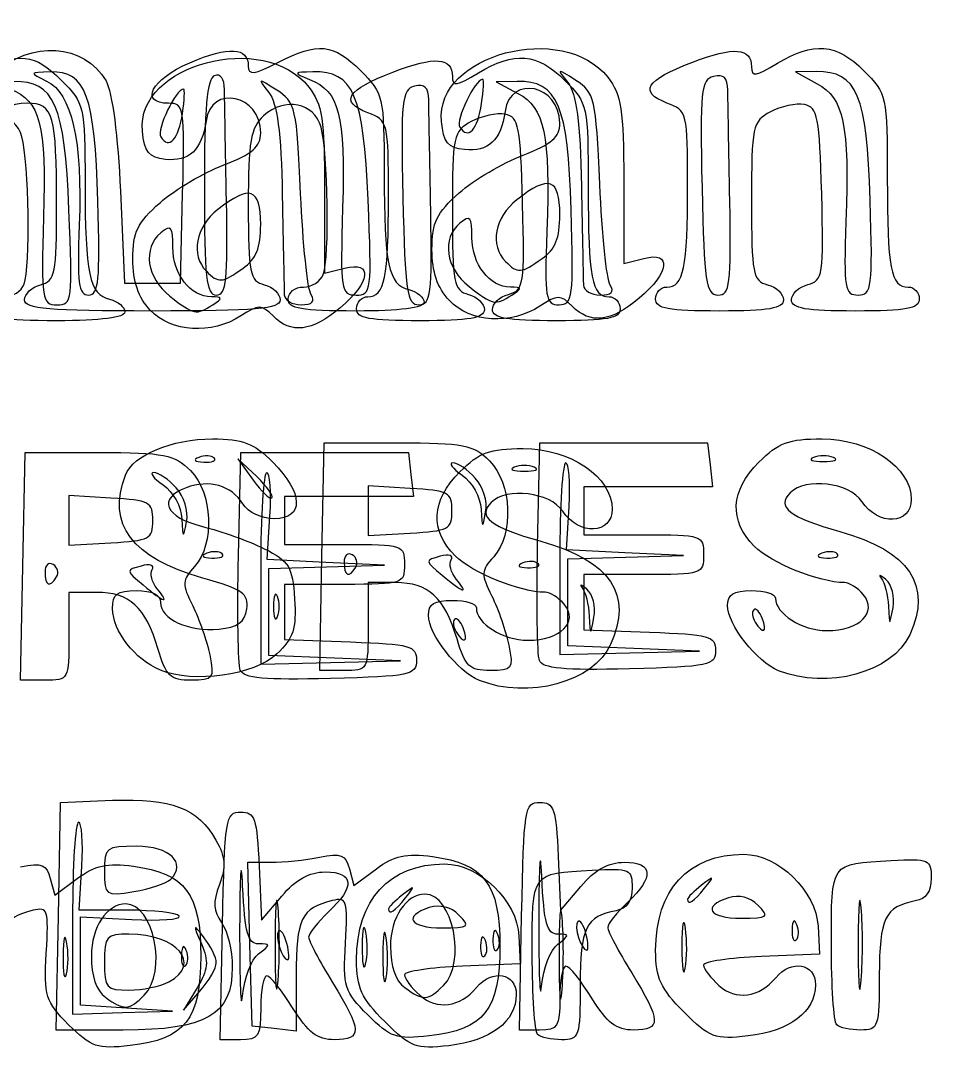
# Model space of a CAD drawing. Extents: x 2.03 to 5.39, y 7.1 to 8.91.
# Drawn here: x 4.424 to 4.8045, y 8.441 to 8.8703 of the extents above; entities that cross this region are included whole.
import ezdxf

# ---------------------------------------------------------------- set-up
doc = ezdxf.new("R2010")
doc.units = 0
doc.layers.add('Layer_1', color=7, linetype='CONTINUOUS')

msp = doc.modelspace()

# ---------------------------------------------------------------- linework, layer by layer
at = {"layer": 'Layer_1', "color": 7}
for p, q in [((4.755986, 8.848997), (4.747336, 8.848864)), ((4.747336, 8.848864), (4.756358, 8.843967)), ((4.631166, 8.844948), (4.622516, 8.844815)), ((4.622516, 8.844815), (4.631538, 8.839918)), ((4.616375, 8.835757), (4.616375, 8.835757)), ((4.491555, 8.831709), (4.491555, 8.831709)), ((4.67567, 8.803618), (4.67567, 8.769004)), ((4.46567, 8.799131), (4.467336, 8.760797)), ((4.49067, 8.760797), (4.491612, 8.798297)), ((4.55085, 8.79957), (4.55085, 8.764956)), ((4.456233, 8.794964), (4.456233, 8.794964)), ((4.509913, 8.794961), (4.509913, 8.794961)), ((4.569003, 8.795457), (4.569003, 8.795457)), ((4.719949, 8.794964), (4.719949, 8.794964)), ((4.778521, 8.795449), (4.778521, 8.795448)), ((4.444183, 8.791408), (4.444183, 8.791408)), ((4.595129, 8.790915), (4.595129, 8.790915)), ((4.653701, 8.7914), (4.653701, 8.791399)), ((4.641595, 8.770986), (4.641595, 8.770986)), ((4.67567, 8.769004), (4.684003, 8.771095)), ((4.516775, 8.766938), (4.516775, 8.766938)), ((4.55085, 8.764956), (4.559183, 8.767047)), ((4.467336, 8.760797), (4.479003, 8.760797)), ((4.479003, 8.760797), (4.49067, 8.760797)), ((4.670033, 8.759964), (4.670033, 8.759964)), ((4.545213, 8.755915), (4.545213, 8.755916)), ((4.602917, 8.753512), (4.602917, 8.753512)), ((4.629003, 8.755797), (4.629003, 8.755797)), ((4.689003, 8.754131), (4.689003, 8.754131)), ((4.478097, 8.749464), (4.478097, 8.749464)), ((4.504183, 8.751749), (4.504183, 8.751749)), ((4.564183, 8.750082), (4.564183, 8.750082)), ((4.549745, 8.646631), (4.550669, 8.694131)), ((4.550669, 8.694131), (4.581418, 8.694131)), ((4.639732, 8.650974), (4.64067, 8.694131)), ((4.64067, 8.694131), (4.675669, 8.694131)), ((4.675669, 8.694131), (4.710669, 8.694131)), ((4.710669, 8.694131), (4.711724, 8.684964)), ((4.424925, 8.642582), (4.425849, 8.690082)), ((4.425849, 8.690082), (4.456598, 8.690082)), ((4.514912, 8.646925), (4.51585, 8.690082)), ((4.51585, 8.690082), (4.55085, 8.690082)), ((4.55085, 8.690082), (4.58585, 8.690082)), ((4.58585, 8.690082), (4.586904, 8.680915)), ((4.504767, 8.687811), (4.504767, 8.687811)), ((4.522504, 8.680057), (4.514709, 8.687464)), ((4.514709, 8.687464), (4.521023, 8.678624)), ((4.711724, 8.684964), (4.712778, 8.675797)), ((4.76317, 8.688005), (4.76317, 8.688005)), ((4.522504, 8.680057), (4.522504, 8.680057)), ((4.586904, 8.680915), (4.587958, 8.671748)), ((4.63835, 8.683956), (4.63835, 8.683956)), ((4.586503, 8.675138), (4.569003, 8.676146)), ((4.569003, 8.676146), (4.569003, 8.665798)), ((4.613754, 8.679406), (4.613754, 8.679406)), ((4.68589, 8.675797), (4.659002, 8.675797)), ((4.659002, 8.675797), (4.659002, 8.665797)), ((4.712778, 8.675797), (4.68589, 8.675797)), ((4.461683, 8.671089), (4.444183, 8.672097)), ((4.444183, 8.672097), (4.444183, 8.661748)), ((4.488934, 8.675356), (4.488934, 8.675356)), ((4.56107, 8.671748), (4.534182, 8.671748)), ((4.534182, 8.671748), (4.534182, 8.661748)), ((4.587958, 8.671748), (4.56107, 8.671748)), ((4.651737, 8.649435), (4.65287, 8.667621)), ((4.526917, 8.645386), (4.52805, 8.663571)), ((4.569003, 8.665798), (4.569003, 8.655449)), ((4.604003, 8.665798), (4.604003, 8.665797)), ((4.659002, 8.665797), (4.659002, 8.655797)), ((4.444183, 8.661748), (4.444183, 8.6514)), ((4.479183, 8.661749), (4.479183, 8.661748)), ((4.534182, 8.661748), (4.534182, 8.651748)), ((4.569003, 8.655449), (4.586503, 8.656457)), ((4.659002, 8.655797), (4.684002, 8.655797)), ((4.444183, 8.6514), (4.461683, 8.652408)), ((4.534182, 8.651748), (4.559182, 8.651748)), ((4.5081, 8.647811), (4.5081, 8.647811)), ((4.54882, 8.599131), (4.549744, 8.646631)), ((4.549744, 8.646631), (4.549745, 8.646631)), ((4.649003, 8.645798), (4.649003, 8.605798)), ((4.676203, 8.648279), (4.651737, 8.649435)), ((4.652336, 8.645797), (4.676503, 8.64646)), ((4.652336, 8.627599), (4.652336, 8.645797)), ((4.70067, 8.647122), (4.676203, 8.648279)), ((4.676503, 8.64646), (4.70067, 8.647122)), ((4.764767, 8.647811), (4.764767, 8.647811)), ((4.424, 8.595082), (4.424924, 8.642582)), ((4.424924, 8.642582), (4.424925, 8.642582)), ((4.524183, 8.641748), (4.524183, 8.601748)), ((4.551383, 8.644229), (4.526917, 8.645386)), ((4.527516, 8.641748), (4.551683, 8.64241)), ((4.527516, 8.62355), (4.527516, 8.641748)), ((4.57585, 8.643073), (4.551383, 8.644229)), ((4.551683, 8.64241), (4.57585, 8.643073)), ((4.563861, 8.642234), (4.563861, 8.642234)), ((4.639947, 8.643763), (4.639947, 8.643762)), ((4.439041, 8.638185), (4.439041, 8.638185)), ((4.605791, 8.637318), (4.605791, 8.637318)), ((4.684002, 8.639131), (4.659002, 8.639131)), ((4.659002, 8.639131), (4.659002, 8.627599)), ((4.785124, 8.637081), (4.785124, 8.637081)), ((4.480971, 8.633269), (4.480971, 8.633269)), ((4.559182, 8.635082), (4.534182, 8.635082)), ((4.534182, 8.635082), (4.534182, 8.62355)), ((4.580431, 8.635797), (4.569003, 8.635797)), ((4.569003, 8.635797), (4.569003, 8.617464)), ((4.660304, 8.633032), (4.660304, 8.633032)), ((4.455612, 8.631748), (4.444183, 8.631748)), ((4.444183, 8.631748), (4.444183, 8.613415)), ((4.531211, 8.629964), (4.531211, 8.629964)), ((4.652336, 8.6094), (4.652336, 8.627599)), ((4.659002, 8.627599), (4.659002, 8.616067)), ((4.527516, 8.605351), (4.527516, 8.62355)), ((4.534182, 8.62355), (4.534182, 8.612018)), ((4.733487, 8.620941), (4.733487, 8.620941)), ((4.608667, 8.616892), (4.608667, 8.616892)), ((4.659002, 8.616067), (4.686502, 8.615099)), ((4.534182, 8.612018), (4.561682, 8.61105)), ((4.679836, 8.608277), (4.652336, 8.6094)), ((4.67817, 8.606476), (4.707336, 8.607154)), ((4.707336, 8.607154), (4.679836, 8.608277)), ((4.679836, 8.608277), (4.679836, 8.608277)), ((4.555016, 8.604228), (4.527516, 8.605351)), ((4.55335, 8.602427), (4.582516, 8.603106)), ((4.582516, 8.603106), (4.555016, 8.604229)), ((4.555016, 8.604229), (4.555016, 8.604228)), ((4.640503, 8.60336), (4.640504, 8.60336)), ((4.649003, 8.605798), (4.67817, 8.606476)), ((4.482336, 8.599309), (4.482336, 8.599309)), ((4.515683, 8.599311), (4.515684, 8.599311)), ((4.524183, 8.601748), (4.55335, 8.602427)), ((4.558911, 8.599131), (4.54882, 8.599131)), ((4.740297, 8.599064), (4.740297, 8.599064)), ((4.434092, 8.595082), (4.424, 8.595082)), ((4.615477, 8.595016), (4.615477, 8.595015)), ((4.439745, 8.496631), (4.440669, 8.544131)), ((4.440669, 8.544131), (4.462336, 8.544989)), ((4.648324, 8.521558), (4.649311, 8.498985)), ((4.448386, 8.499131), (4.449528, 8.517469)), ((4.51972, 8.484964), (4.51877, 8.519131)), ((4.51877, 8.519131), (4.52847, 8.519131)), ((4.523504, 8.517509), (4.524491, 8.494936)), ((4.56121, 8.51641), (4.563031, 8.509445)), ((4.563031, 8.509445), (4.572469, 8.516423)), ((4.43639, 8.51236), (4.438212, 8.505396)), ((4.438212, 8.505396), (4.447649, 8.512373)), ((4.486658, 8.512119), (4.486658, 8.512119)), ((4.649311, 8.498985), (4.657787, 8.509058)), ((4.709428, 8.508297), (4.709428, 8.508297)), ((4.524491, 8.494936), (4.532967, 8.505009)), ((4.584608, 8.504249), (4.584608, 8.504249)), ((4.531435, 8.500065), (4.531439, 8.500065)), ((4.731756, 8.50114), (4.731756, 8.50114)), ((4.774768, 8.500065), (4.774772, 8.500065)), ((4.43882, 8.449131), (4.439744, 8.496631)), ((4.439744, 8.496631), (4.439745, 8.496631)), ((4.44567, 8.495797), (4.44567, 8.455797)), ((4.468498, 8.499131), (4.448386, 8.499131)), ((4.449003, 8.477915), (4.449003, 8.496366)), ((4.449003, 8.496366), (4.470362, 8.495249)), ((4.606936, 8.497091), (4.606936, 8.497091)), ((4.632153, 8.449131), (4.633077, 8.496631)), ((4.633077, 8.496631), (4.633078, 8.496631)), ((4.649948, 8.496016), (4.649952, 8.496016)), ((4.507333, 8.445082), (4.508258, 8.492582)), ((4.508258, 8.492582), (4.508258, 8.492582)), ((4.701394, 8.491585), (4.701395, 8.491585)), ((4.747947, 8.493089), (4.747947, 8.493089)), ((4.756759, 8.49242), (4.757337, 8.480797)), ((4.568027, 8.489925), (4.568027, 8.489925)), ((4.576574, 8.487536), (4.576575, 8.487536)), ((4.623127, 8.48904), (4.623127, 8.48904)), ((4.631939, 8.488371), (4.632517, 8.476749)), ((4.659934, 8.489263), (4.659934, 8.489263)), ((4.443207, 8.485876), (4.443207, 8.485876)), ((4.493127, 8.482374), (4.493127, 8.482374)), ((4.52067, 8.450798), (4.51972, 8.484964)), ((4.535114, 8.485214), (4.535114, 8.485214)), ((4.617947, 8.486422), (4.617947, 8.486422)), ((4.648145, 8.484964), (4.648143, 8.484964)), ((4.523325, 8.480915), (4.523324, 8.480915)), ((4.757337, 8.480797), (4.73317, 8.479818)), ((4.449003, 8.459464), (4.449003, 8.477915)), ((4.50567, 8.477196), (4.50567, 8.477196)), ((4.632517, 8.476749), (4.60835, 8.47577)), ((4.539003, 8.471835), (4.539003, 8.448688)), ((4.485889, 8.469248), (4.485889, 8.469248)), ((4.497611, 8.466767), (4.491941, 8.457464)), ((4.491941, 8.457464), (4.498805, 8.465333)), ((4.600431, 8.467702), (4.600431, 8.467702)), ((4.475612, 8.463653), (4.475612, 8.463653)), ((4.46817, 8.458261), (4.449003, 8.459464)), ((4.466503, 8.456428), (4.487336, 8.457058)), ((4.487336, 8.457058), (4.46817, 8.458261)), ((4.46817, 8.458261), (4.46817, 8.458261)), ((4.70076, 8.456707), (4.70076, 8.456707)), ((4.44567, 8.455797), (4.466503, 8.456428)), ((4.568868, 8.45542), (4.568868, 8.45542)), ((4.57594, 8.452659), (4.57594, 8.452659)), ((4.466795, 8.449131), (4.43882, 8.449131)), ((4.444048, 8.45137), (4.444048, 8.451371)), ((4.529836, 8.449743), (4.52067, 8.450798)), ((4.539003, 8.448688), (4.529836, 8.449743)), ((4.640578, 8.449131), (4.632153, 8.449131)), ((4.764558, 8.451353), (4.764558, 8.451353)), ((4.515758, 8.445082), (4.507333, 8.445082)), ((4.639739, 8.447304), (4.639739, 8.447304))]:
    msp.add_line(p, q, dxfattribs=at)
for points in [[(4.599628, 8.828263), (4.596936, 8.856157), (4.650436, 8.870311), (4.669061, 8.846633)], [(4.474808, 8.824215), (4.472116, 8.852108), (4.525617, 8.866262), (4.544242, 8.842585)], [(4.41317, 8.848303), (4.428148, 8.862284), (4.450726, 8.860739), (4.459634, 8.845124)], [(4.531374, 8.852823), (4.548222, 8.861413), (4.554527, 8.860786), (4.565926, 8.849387)], [(4.739836, 8.852501), (4.754812, 8.861631), (4.764519, 8.860794), (4.775926, 8.849387)], [(4.406554, 8.848775), (4.423402, 8.857364), (4.429707, 8.856737), (4.441106, 8.845339)], [(4.494587, 8.852715), (4.510922, 8.859717), (4.519003, 8.859236), (4.519003, 8.851261)], [(4.615016, 8.848452), (4.629992, 8.857583), (4.6397, 8.856745), (4.651106, 8.845339)], [(4.70413, 8.852862), (4.721832, 8.859605), (4.729003, 8.859053), (4.729003, 8.850951)], [(4.485778, 8.835797), (4.473339, 8.835797), (4.478574, 8.84585), (4.494587, 8.852715)], [(4.519003, 8.851261), (4.519003, 8.847437), (4.521404, 8.84774), (4.531374, 8.852823)], [(4.579311, 8.848814), (4.597012, 8.855556), (4.604183, 8.855005), (4.604183, 8.846903)], [(4.693732, 8.8359), (4.681733, 8.840462), (4.684828, 8.84551), (4.70413, 8.852862)], [(4.729003, 8.850951), (4.729003, 8.84675), (4.730835, 8.847012), (4.739836, 8.852501)], [(4.436426, 8.848905), (4.427473, 8.848683), (4.42745, 8.848625), (4.434846, 8.845058)], [(4.456233, 8.794964), (4.454932, 8.839204), (4.451235, 8.849273), (4.436426, 8.848905)], [(4.504836, 8.847324), (4.501788, 8.846155), (4.50067, 8.83366), (4.50067, 8.800764)], [(4.50908, 8.841526), (4.509036, 8.846053), (4.507386, 8.848302), (4.504836, 8.847324)], [(4.545986, 8.84892), (4.537676, 8.848717), (4.537622, 8.848593), (4.544618, 8.845774)], [(4.569003, 8.795457), (4.567163, 8.839255), (4.562825, 8.849331), (4.545986, 8.84892)], [(4.568912, 8.831852), (4.556914, 8.836414), (4.560008, 8.841462), (4.579311, 8.848814)], [(4.565926, 8.849387), (4.575365, 8.839948), (4.575671, 8.83862), (4.575715, 8.806887)], [(4.604183, 8.846903), (4.604183, 8.842702), (4.606015, 8.842964), (4.615016, 8.848452)], [(4.649003, 8.827509), (4.649003, 8.843483), (4.628338, 8.84794), (4.626184, 8.83243)], [(4.65567, 8.845368), (4.647637, 8.850526), (4.647517, 8.850491), (4.652336, 8.844415)], [(4.719115, 8.841319), (4.719038, 8.846496), (4.717371, 8.848082), (4.71317, 8.846987)], [(4.778521, 8.795448), (4.777212, 8.839258), (4.773003, 8.84926), (4.755986, 8.848997)], [(4.775926, 8.849387), (4.785457, 8.839856), (4.78567, 8.838882), (4.78567, 8.80466)], [(4.444183, 8.791408), (4.442343, 8.835207), (4.438005, 8.845282), (4.421166, 8.844871)], [(4.434846, 8.845058), (4.445339, 8.839998), (4.44984, 8.820211), (4.448477, 8.785133)], [(4.441106, 8.845339), (4.450545, 8.8359), (4.450851, 8.834572), (4.450895, 8.802839)], [(4.459634, 8.845124), (4.462194, 8.840635), (4.464693, 8.821597), (4.46567, 8.799131)], [(4.524183, 8.823461), (4.524183, 8.839435), (4.503518, 8.843892), (4.501364, 8.828382)], [(4.53085, 8.841319), (4.522818, 8.846478), (4.522697, 8.846443), (4.527516, 8.840366)], [(4.544618, 8.845774), (4.557028, 8.840774), (4.559482, 8.831235), (4.558375, 8.792294)], [(4.58835, 8.842939), (4.583094, 8.84157), (4.582617, 8.836984), (4.58353, 8.796584)], [(4.594295, 8.83727), (4.594218, 8.842448), (4.592551, 8.844033), (4.58835, 8.842939)], [(4.616836, 8.845797), (4.613602, 8.845797), (4.605459, 8.828835), (4.607279, 8.82589)], [(4.616375, 8.835757), (4.617185, 8.841279), (4.617392, 8.845797), (4.616836, 8.845797)], [(4.653701, 8.791399), (4.652392, 8.835209), (4.648183, 8.845211), (4.631166, 8.844948)], [(4.651106, 8.845339), (4.660637, 8.835807), (4.66085, 8.834833), (4.66085, 8.800611)], [(4.652336, 8.844415), (4.65599, 8.839808), (4.657521, 8.82815), (4.658023, 8.801121)], [(4.66567, 8.802073), (4.66409, 8.838039), (4.663569, 8.840295), (4.65567, 8.845368)], [(4.669061, 8.846633), (4.674686, 8.839482), (4.67567, 8.833082), (4.67567, 8.803618)], [(4.71317, 8.846987), (4.707913, 8.845618), (4.707437, 8.841032), (4.70835, 8.800633)], [(4.756358, 8.843967), (4.767591, 8.83787), (4.769862, 8.827037), (4.768422, 8.78642)], [(4.419799, 8.841726), (4.432208, 8.836726), (4.434662, 8.827186), (4.433555, 8.788245)], [(4.492016, 8.841749), (4.488782, 8.841749), (4.480639, 8.824787), (4.482459, 8.821842)], [(4.491555, 8.831709), (4.492365, 8.837231), (4.492573, 8.841749), (4.492016, 8.841749)], [(4.509913, 8.794961), (4.509498, 8.816505), (4.509122, 8.837459), (4.50908, 8.841526)], [(4.527516, 8.840366), (4.53117, 8.835759), (4.532701, 8.824101), (4.533203, 8.797072)], [(4.54085, 8.798025), (4.53927, 8.833991), (4.538749, 8.836247), (4.53085, 8.841319)], [(4.544242, 8.842585), (4.549867, 8.835433), (4.55085, 8.829034), (4.55085, 8.79957)], [(4.631538, 8.839918), (4.642771, 8.833821), (4.645042, 8.822988), (4.643602, 8.782371)], [(4.719949, 8.794964), (4.719552, 8.816506), (4.719178, 8.837365), (4.719115, 8.841319)], [(4.424547, 8.821749), (4.421686, 8.832097), (4.40944, 8.834524), (4.400575, 8.8265)], [(4.426979, 8.835797), (4.411729, 8.835797), (4.405664, 8.825103), (4.405715, 8.798297)], [(4.439003, 8.793546), (4.439003, 8.83087), (4.4376, 8.835797), (4.426979, 8.835797)], [(4.491612, 8.798297), (4.492511, 8.834086), (4.492245, 8.835797), (4.485778, 8.835797)], [(4.549367, 8.825797), (4.546506, 8.836145), (4.53426, 8.838572), (4.525394, 8.830549)], [(4.595129, 8.790915), (4.594732, 8.812457), (4.594358, 8.833317), (4.594295, 8.83727)], [(4.607279, 8.82589), (4.610699, 8.820356), (4.614761, 8.824763), (4.616375, 8.835757)], [(4.702336, 8.801153), (4.702336, 8.831925), (4.702144, 8.832702), (4.693732, 8.8359)], [(4.751065, 8.835253), (4.747615, 8.835914), (4.74124, 8.834554), (4.736898, 8.83223)], [(4.758285, 8.797976), (4.757436, 8.83023), (4.756672, 8.834179), (4.751065, 8.835253)], [(4.482459, 8.821842), (4.485879, 8.816308), (4.489941, 8.820715), (4.491555, 8.831709)], [(4.525394, 8.830549), (4.519954, 8.825625), (4.519003, 8.82008), (4.519003, 8.793302)], [(4.577516, 8.797104), (4.577516, 8.827876), (4.577324, 8.828654), (4.568912, 8.831852)], [(4.626184, 8.83243), (4.624516, 8.820427), (4.619113, 8.81532), (4.609288, 8.816462)], [(4.626245, 8.831205), (4.622796, 8.831866), (4.616421, 8.830505), (4.612078, 8.828181)], [(4.633465, 8.793928), (4.632616, 8.826181), (4.631852, 8.830131), (4.626245, 8.831205)], [(4.736898, 8.83223), (4.729408, 8.828221), (4.729003, 8.826309), (4.729003, 8.794922)], [(4.501364, 8.828382), (4.499696, 8.816379), (4.494293, 8.811272), (4.484468, 8.812414)], [(4.550313, 8.764403), (4.552979, 8.771351), (4.552304, 8.815178), (4.549367, 8.825797)], [(4.609288, 8.816462), (4.602263, 8.817279), (4.600477, 8.819461), (4.599628, 8.828263)], [(4.612078, 8.828181), (4.604588, 8.824172), (4.604183, 8.82226), (4.604183, 8.790874)], [(4.633652, 8.814174), (4.645589, 8.818733), (4.649003, 8.821698), (4.649003, 8.827509)], [(4.425493, 8.760355), (4.428159, 8.767303), (4.427484, 8.811129), (4.424547, 8.821749)], [(4.484468, 8.812414), (4.477443, 8.813231), (4.475657, 8.815413), (4.474808, 8.824215)], [(4.508833, 8.810126), (4.520769, 8.814685), (4.524183, 8.81765), (4.524183, 8.823461)], [(4.606986, 8.798376), (4.61321, 8.803841), (4.62521, 8.81095), (4.633652, 8.814174)], [(4.482166, 8.794328), (4.48839, 8.799792), (4.50039, 8.806902), (4.508833, 8.810126)], [(4.575715, 8.806887), (4.57577, 8.768268), (4.57744, 8.760317), (4.585977, 8.758084)], [(4.649003, 8.78932), (4.649003, 8.804502), (4.644492, 8.806075), (4.631119, 8.795556)], [(4.78567, 8.80466), (4.78567, 8.766929), (4.787158, 8.759131), (4.79436, 8.759131)], [(4.450895, 8.802839), (4.45095, 8.764219), (4.452621, 8.756268), (4.461158, 8.754036)], [(4.50067, 8.800764), (4.50067, 8.763022), (4.501473, 8.755801), (4.50567, 8.755797)], [(4.524183, 8.785272), (4.524183, 8.800454), (4.519672, 8.802027), (4.506299, 8.791507)], [(4.658023, 8.801121), (4.6584, 8.780776), (4.658775, 8.762256), (4.658856, 8.759964)], [(4.66085, 8.800611), (4.66085, 8.762881), (4.662338, 8.755082), (4.66954, 8.755082)], [(4.670033, 8.759964), (4.66855, 8.762256), (4.666586, 8.781205), (4.66567, 8.802073)], [(4.693646, 8.759131), (4.700734, 8.759131), (4.702336, 8.766881), (4.702336, 8.801153)], [(4.70835, 8.800633), (4.709243, 8.761099), (4.710032, 8.755797), (4.715017, 8.755797)], [(4.533203, 8.797072), (4.533581, 8.776727), (4.533955, 8.758207), (4.534036, 8.755915)], [(4.545213, 8.755916), (4.54373, 8.758208), (4.541766, 8.777157), (4.54085, 8.798025)], [(4.568826, 8.755082), (4.575914, 8.755082), (4.577516, 8.762832), (4.577516, 8.797104)], [(4.58353, 8.796584), (4.584423, 8.75705), (4.585212, 8.751749), (4.590197, 8.751748)], [(4.59567, 8.774834), (4.59567, 8.78613), (4.597591, 8.790127), (4.606986, 8.798376)], [(4.752452, 8.760127), (4.758823, 8.761793), (4.759177, 8.76409), (4.758285, 8.797976)], [(4.432336, 8.760097), (4.438413, 8.761686), (4.439003, 8.764643), (4.439003, 8.793546)], [(4.45236, 8.755796), (4.456616, 8.755797), (4.457208, 8.76178), (4.456233, 8.794964)], [(4.47085, 8.770786), (4.47085, 8.782082), (4.472771, 8.786079), (4.482166, 8.794328)], [(4.506299, 8.791507), (4.497019, 8.784208), (4.494833, 8.772433), (4.501516, 8.765749)], [(4.50567, 8.755797), (4.509873, 8.755793), (4.510549, 8.762028), (4.509913, 8.794961)], [(4.519003, 8.793302), (4.519003, 8.764643), (4.519597, 8.761685), (4.525669, 8.760097)], [(4.558375, 8.792294), (4.55739, 8.75766), (4.557679, 8.755784), (4.564003, 8.755784)], [(4.564003, 8.755784), (4.57039, 8.755783), (4.5706, 8.75745), (4.569003, 8.795457)], [(4.631119, 8.795556), (4.621839, 8.788256), (4.619653, 8.776481), (4.626336, 8.769797)], [(4.627632, 8.756078), (4.634003, 8.757744), (4.634357, 8.760042), (4.633465, 8.793928)], [(4.715017, 8.755797), (4.720052, 8.755796), (4.720591, 8.760076), (4.719949, 8.794964)], [(4.729003, 8.794922), (4.729003, 8.764643), (4.729568, 8.761692), (4.73567, 8.760097)], [(4.773521, 8.75579), (4.779264, 8.755797), (4.779621, 8.758627), (4.778521, 8.795449)], [(4.433555, 8.788245), (4.43257, 8.753612), (4.432859, 8.751735), (4.439183, 8.751735)], [(4.439183, 8.751735), (4.44557, 8.751735), (4.44578, 8.753402), (4.444183, 8.791408)], [(4.590197, 8.751748), (4.595232, 8.751748), (4.595771, 8.756028), (4.595129, 8.790915)], [(4.604183, 8.790874), (4.604183, 8.760595), (4.604749, 8.757644), (4.61085, 8.756048)], [(4.612336, 8.779777), (4.612336, 8.788439), (4.611595, 8.789332), (4.607336, 8.785797)], [(4.641595, 8.770986), (4.64712, 8.774857), (4.649003, 8.779516), (4.649003, 8.78932)], [(4.648701, 8.751741), (4.654444, 8.751748), (4.654801, 8.754578), (4.653701, 8.7914)], [(4.448477, 8.785133), (4.447528, 8.76071), (4.448178, 8.755794), (4.45236, 8.755796)], [(4.487516, 8.775729), (4.487516, 8.784391), (4.486775, 8.785284), (4.482516, 8.781749)], [(4.516775, 8.766938), (4.522301, 8.770809), (4.524183, 8.775467), (4.524183, 8.785272)], [(4.607336, 8.785797), (4.599596, 8.779374), (4.60136, 8.767049), (4.611119, 8.759373)], [(4.768422, 8.78642), (4.767429, 8.758408), (4.767867, 8.755783), (4.773521, 8.75579)], [(4.482516, 8.781749), (4.474776, 8.775326), (4.476541, 8.763), (4.486299, 8.755325)], [(4.628407, 8.75908), (4.619676, 8.75916), (4.612336, 8.768612), (4.612336, 8.779777)], [(4.643602, 8.782371), (4.642609, 8.754359), (4.643047, 8.751734), (4.648701, 8.751741)], [(4.503587, 8.755032), (4.494856, 8.755109), (4.487516, 8.764564), (4.487516, 8.775729)], [(4.602917, 8.753512), (4.59792, 8.758832), (4.59567, 8.765451), (4.59567, 8.774834)], [(4.478097, 8.749464), (4.4731, 8.754784), (4.47085, 8.761403), (4.47085, 8.770786)], [(4.559183, 8.767047), (4.571118, 8.770043), (4.570096, 8.761179), (4.557261, 8.750379)], [(4.626336, 8.769797), (4.63148, 8.764654), (4.632688, 8.764748), (4.641595, 8.770986)], [(4.684003, 8.771095), (4.695938, 8.774091), (4.694915, 8.765227), (4.68208, 8.754427)], [(4.501516, 8.765749), (4.50666, 8.760606), (4.507868, 8.7607), (4.516775, 8.766938)], [(4.541979, 8.759131), (4.54545, 8.759131), (4.5492, 8.761503), (4.550313, 8.764403)], [(4.417159, 8.755082), (4.42063, 8.755082), (4.42438, 8.757455), (4.425493, 8.760355)], [(4.425669, 8.753742), (4.425669, 8.756278), (4.428669, 8.759138), (4.432336, 8.760097)], [(4.525669, 8.760097), (4.529336, 8.759138), (4.532336, 8.756278), (4.532336, 8.753742)], [(4.535669, 8.754131), (4.535669, 8.756881), (4.538509, 8.759131), (4.541979, 8.759131)], [(4.585977, 8.758084), (4.589475, 8.75717), (4.592336, 8.754781), (4.592336, 8.752776)], [(4.611119, 8.759373), (4.621081, 8.751536), (4.622095, 8.751334), (4.629003, 8.755797)], [(4.629003, 8.755797), (4.63332, 8.758587), (4.633238, 8.759036), (4.628407, 8.75908)], [(4.658856, 8.759964), (4.658934, 8.757673), (4.662091, 8.755798), (4.665866, 8.755798)], [(4.665866, 8.755798), (4.670573, 8.755798), (4.671882, 8.757107), (4.670033, 8.759964)], [(4.689003, 8.754131), (4.689003, 8.756881), (4.691092, 8.759131), (4.693646, 8.759131)], [(4.73567, 8.760097), (4.739336, 8.759138), (4.742336, 8.756278), (4.742336, 8.753742)], [(4.74567, 8.753742), (4.74567, 8.756278), (4.748722, 8.759151), (4.752452, 8.760127)], [(4.79436, 8.759131), (4.796913, 8.759131), (4.799003, 8.756881), (4.799003, 8.754131)], [(4.479003, 8.749131), (4.435816, 8.749131), (4.425669, 8.750008), (4.425669, 8.753742)], [(4.461158, 8.754036), (4.464655, 8.753121), (4.467516, 8.750733), (4.467516, 8.748728)], [(4.532336, 8.753742), (4.532336, 8.750008), (4.522189, 8.749131), (4.479003, 8.749131)], [(4.486299, 8.755325), (4.496261, 8.747488), (4.497275, 8.747285), (4.504183, 8.751749)], [(4.504183, 8.751749), (4.5085, 8.754539), (4.508419, 8.754988), (4.503587, 8.755032)], [(4.534036, 8.755915), (4.534114, 8.753624), (4.537272, 8.751749), (4.541046, 8.751749)], [(4.564003, 8.749131), (4.54104, 8.749131), (4.535669, 8.750078), (4.535669, 8.754131)], [(4.541046, 8.751749), (4.545753, 8.751749), (4.547062, 8.753058), (4.545213, 8.755915)], [(4.592336, 8.752776), (4.592336, 8.750424), (4.582286, 8.749131), (4.564003, 8.749131)], [(4.564183, 8.750082), (4.564183, 8.752832), (4.566273, 8.755082), (4.568826, 8.755082)], [(4.640699, 8.751123), (4.628657, 8.743233), (4.611558, 8.744314), (4.602917, 8.753512)], [(4.61085, 8.756048), (4.614516, 8.755089), (4.617516, 8.75223), (4.617516, 8.749694)], [(4.62085, 8.749694), (4.62085, 8.75223), (4.623902, 8.755103), (4.627632, 8.756078)], [(4.654153, 8.751123), (4.649274, 8.756002), (4.648145, 8.756002), (4.640699, 8.751123)], [(4.68208, 8.754427), (4.67031, 8.744523), (4.661765, 8.743512), (4.654153, 8.751123)], [(4.66954, 8.755082), (4.672093, 8.755082), (4.674183, 8.752832), (4.674183, 8.750082)], [(4.71567, 8.749131), (4.694188, 8.749131), (4.689003, 8.750103), (4.689003, 8.754131)], [(4.742336, 8.753742), (4.742336, 8.7502), (4.736152, 8.749131), (4.71567, 8.749131)], [(4.772336, 8.749131), (4.751854, 8.749131), (4.74567, 8.7502), (4.74567, 8.753742)], [(4.799003, 8.754131), (4.799003, 8.750103), (4.793818, 8.749131), (4.772336, 8.749131)], [(4.439183, 8.745082), (4.41622, 8.745082), (4.410849, 8.74603), (4.410849, 8.750082)], [(4.467516, 8.748728), (4.467516, 8.746375), (4.457466, 8.745082), (4.439183, 8.745082)], [(4.515879, 8.747075), (4.503837, 8.739185), (4.486738, 8.740266), (4.478097, 8.749464)], [(4.529333, 8.747075), (4.524454, 8.751954), (4.523325, 8.751954), (4.515879, 8.747075)], [(4.557261, 8.750379), (4.54549, 8.740475), (4.536945, 8.739464), (4.529333, 8.747075)], [(4.59085, 8.745082), (4.569368, 8.745082), (4.564183, 8.746055), (4.564183, 8.750082)], [(4.617516, 8.749694), (4.617516, 8.746152), (4.611332, 8.745082), (4.59085, 8.745082)], [(4.647516, 8.745082), (4.627034, 8.745082), (4.62085, 8.746151), (4.62085, 8.749694)], [(4.674183, 8.750082), (4.674183, 8.746055), (4.668998, 8.745082), (4.647516, 8.745082)], [(4.46774, 8.680648), (4.470965, 8.689051), (4.487154, 8.695797), (4.504094, 8.695797)], [(4.504094, 8.695797), (4.516695, 8.695797), (4.521298, 8.694015), (4.529259, 8.686054)], [(4.581418, 8.694131), (4.608884, 8.694131), (4.612969, 8.693328), (4.619676, 8.686614)], [(4.73208, 8.686054), (4.740251, 8.694225), (4.744513, 8.695797), (4.758491, 8.695797)], [(4.758491, 8.695797), (4.778244, 8.695797), (4.79567, 8.683941), (4.79567, 8.670501)], [(4.456598, 8.690082), (4.484064, 8.690082), (4.488149, 8.689279), (4.494856, 8.682565)], [(4.504767, 8.687811), (4.503659, 8.688919), (4.500784, 8.689037), (4.498378, 8.688074)], [(4.60726, 8.682005), (4.615431, 8.690176), (4.619694, 8.691749), (4.633671, 8.691749)], [(4.633671, 8.691749), (4.653424, 8.691749), (4.67085, 8.679892), (4.67085, 8.666452)], [(4.76317, 8.688005), (4.760878, 8.68893), (4.757128, 8.68893), (4.754836, 8.688005)], [(4.498378, 8.688074), (4.495719, 8.68701), (4.496509, 8.68622), (4.500392, 8.686061)], [(4.500392, 8.686061), (4.503906, 8.685916), (4.505874, 8.686704), (4.504767, 8.687811)], [(4.529259, 8.686054), (4.542097, 8.673216), (4.542346, 8.662464), (4.529805, 8.662464)], [(4.604411, 8.685797), (4.602454, 8.685797), (4.604187, 8.683462), (4.608261, 8.680608)], [(4.613754, 8.679406), (4.610573, 8.682921), (4.606368, 8.685797), (4.604411, 8.685797)], [(4.619676, 8.686614), (4.628996, 8.677283), (4.629917, 8.656016), (4.621408, 8.646614)], [(4.63835, 8.683956), (4.636058, 8.684881), (4.632308, 8.684881), (4.630016, 8.683956)], [(4.651503, 8.685802), (4.650128, 8.6858), (4.649003, 8.667798), (4.649003, 8.645798)], [(4.65287, 8.667621), (4.653493, 8.677623), (4.652877, 8.685805), (4.651503, 8.685802)], [(4.730244, 8.65092), (4.719503, 8.661661), (4.720155, 8.674129), (4.73208, 8.686054)], [(4.754836, 8.688005), (4.752545, 8.68708), (4.75442, 8.686324), (4.759003, 8.686324)], [(4.759003, 8.686324), (4.763586, 8.686324), (4.765461, 8.68708), (4.76317, 8.688005)], [(4.500048, 8.637687), (4.470343, 8.646167), (4.459859, 8.660109), (4.46774, 8.680648)], [(4.479592, 8.681748), (4.477634, 8.681748), (4.479367, 8.679413), (4.483441, 8.676559)], [(4.488934, 8.675356), (4.485753, 8.678872), (4.481549, 8.681748), (4.479592, 8.681748)], [(4.494856, 8.682565), (4.504176, 8.673234), (4.505097, 8.651967), (4.496588, 8.642564)], [(4.528818, 8.671217), (4.529632, 8.672005), (4.526791, 8.675983), (4.522504, 8.680057)], [(4.526683, 8.681753), (4.525308, 8.68175), (4.524183, 8.663748), (4.524183, 8.641748)], [(4.52805, 8.663571), (4.528673, 8.673573), (4.528057, 8.681755), (4.526683, 8.681753)], [(4.605424, 8.646871), (4.594684, 8.657612), (4.595335, 8.67008), (4.60726, 8.682005)], [(4.608261, 8.680608), (4.612486, 8.677649), (4.615865, 8.671562), (4.616124, 8.666442)], [(4.630016, 8.683956), (4.627725, 8.683032), (4.6296, 8.682275), (4.634183, 8.682275)], [(4.634183, 8.682275), (4.638766, 8.682275), (4.640641, 8.683032), (4.63835, 8.683956)], [(4.483441, 8.676559), (4.487666, 8.6736), (4.491045, 8.667512), (4.491304, 8.662393)], [(4.516728, 8.668675), (4.511918, 8.676377), (4.502728, 8.678989), (4.493045, 8.675407)], [(4.521023, 8.678624), (4.524495, 8.673762), (4.528003, 8.670429), (4.528818, 8.671217)], [(4.618058, 8.665239), (4.618916, 8.669743), (4.617105, 8.675703), (4.613754, 8.679406)], [(4.650201, 8.665638), (4.644975, 8.673508), (4.626814, 8.675713), (4.620362, 8.669262)], [(4.775021, 8.669686), (4.769795, 8.677556), (4.751634, 8.679762), (4.745182, 8.67331)], [(4.493045, 8.675407), (4.480913, 8.670919), (4.48421, 8.663078), (4.499836, 8.659255)], [(4.493238, 8.66119), (4.494096, 8.665694), (4.492285, 8.671653), (4.488934, 8.675356)], [(4.604003, 8.665797), (4.604003, 8.6735), (4.602679, 8.674207), (4.586503, 8.675138)], [(4.745182, 8.67331), (4.739253, 8.667381), (4.744796, 8.663054), (4.765912, 8.65713)], [(4.479183, 8.661748), (4.479183, 8.669451), (4.477859, 8.670158), (4.461683, 8.671089)], [(4.529805, 8.662464), (4.524442, 8.662464), (4.51899, 8.665054), (4.516728, 8.668675)], [(4.620362, 8.669262), (4.614433, 8.663332), (4.619976, 8.659006), (4.641092, 8.653081)], [(4.79567, 8.670501), (4.79567, 8.659924), (4.781865, 8.659379), (4.775021, 8.669686)], [(4.586503, 8.656457), (4.602679, 8.657388), (4.604003, 8.658095), (4.604003, 8.665798)], [(4.616124, 8.666442), (4.61654, 8.658192), (4.616698, 8.658095), (4.618058, 8.665239)], [(4.67085, 8.666452), (4.67085, 8.655875), (4.657045, 8.65533), (4.650201, 8.665638)], [(4.461683, 8.652408), (4.477859, 8.653339), (4.479183, 8.654046), (4.479183, 8.661749)], [(4.491304, 8.662393), (4.49172, 8.654143), (4.491878, 8.654046), (4.493238, 8.66119)], [(4.499836, 8.659255), (4.507628, 8.657348), (4.519253, 8.653165), (4.52567, 8.649959)], [(4.684002, 8.655797), (4.708447, 8.655797), (4.709002, 8.655612), (4.709002, 8.647464)], [(4.765912, 8.65713), (4.794959, 8.648979), (4.804504, 8.63485), (4.795021, 8.614038)], [(4.52567, 8.649959), (4.536118, 8.644739), (4.537439, 8.642553), (4.538323, 8.629022)], [(4.559182, 8.651748), (4.583627, 8.651748), (4.584182, 8.651563), (4.584182, 8.643415)], [(4.640504, 8.60336), (4.639563, 8.605811), (4.639216, 8.627237), (4.639732, 8.650974)], [(4.641092, 8.653081), (4.67014, 8.64493), (4.679684, 8.630802), (4.670201, 8.609989)], [(4.767761, 8.635816), (4.75725, 8.635868), (4.73724, 8.643924), (4.730244, 8.65092)], [(4.501711, 8.648074), (4.499052, 8.64701), (4.499842, 8.64622), (4.503725, 8.646061)], [(4.5081, 8.647811), (4.506992, 8.648919), (4.504117, 8.649037), (4.501711, 8.648074)], [(4.503725, 8.646061), (4.507239, 8.645916), (4.509208, 8.646704), (4.5081, 8.647811)], [(4.515684, 8.599311), (4.514743, 8.601762), (4.514396, 8.623188), (4.514912, 8.646925)], [(4.562391, 8.647431), (4.560527, 8.648582), (4.559003, 8.647186), (4.559003, 8.644328)], [(4.563861, 8.642234), (4.564915, 8.64394), (4.564254, 8.646279), (4.562391, 8.647431)], [(4.599091, 8.646786), (4.592698, 8.645114), (4.592722, 8.644882), (4.59992, 8.638875)], [(4.603721, 8.645341), (4.604821, 8.647121), (4.602793, 8.647754), (4.599091, 8.646786)], [(4.642942, 8.631767), (4.63243, 8.631823), (4.61242, 8.639875), (4.605424, 8.646871)], [(4.621408, 8.646614), (4.616164, 8.640819), (4.616092, 8.639308), (4.620626, 8.630219)], [(4.709002, 8.647464), (4.709002, 8.639316), (4.708447, 8.639131), (4.684002, 8.639131)], [(4.758378, 8.648074), (4.755719, 8.64701), (4.756509, 8.64622), (4.760392, 8.646061)], [(4.764767, 8.647811), (4.763659, 8.648919), (4.760784, 8.649037), (4.758378, 8.648074)], [(4.760392, 8.646061), (4.763906, 8.645916), (4.765874, 8.646704), (4.764767, 8.647811)], [(4.437571, 8.643381), (4.435708, 8.644533), (4.434183, 8.643137), (4.434183, 8.640278)], [(4.439041, 8.638185), (4.440095, 8.639891), (4.439434, 8.64223), (4.437571, 8.643381)], [(4.474271, 8.642737), (4.467878, 8.641065), (4.467902, 8.640832), (4.4751, 8.634826)], [(4.478901, 8.641291), (4.480001, 8.643072), (4.477973, 8.643705), (4.474271, 8.642737)], [(4.480971, 8.633269), (4.478755, 8.635939), (4.477824, 8.639549), (4.478901, 8.641291)], [(4.496588, 8.642564), (4.491344, 8.63677), (4.491272, 8.635259), (4.495806, 8.62617)], [(4.559003, 8.644328), (4.559003, 8.638472), (4.561003, 8.63761), (4.563861, 8.642234)], [(4.584182, 8.643415), (4.584182, 8.635267), (4.583627, 8.635082), (4.559182, 8.635082)], [(4.605791, 8.637318), (4.603575, 8.639988), (4.602644, 8.643598), (4.603721, 8.645341)], [(4.633558, 8.644026), (4.630899, 8.642961), (4.631689, 8.642172), (4.635572, 8.642012)], [(4.639947, 8.643762), (4.638839, 8.64487), (4.635964, 8.644988), (4.633558, 8.644026)], [(4.635572, 8.642012), (4.639086, 8.641867), (4.641055, 8.642655), (4.639947, 8.643763)], [(4.434183, 8.640278), (4.434183, 8.634423), (4.436183, 8.633561), (4.439041, 8.638185)], [(4.518381, 8.62481), (4.519286, 8.631164), (4.516812, 8.632901), (4.500048, 8.637687)], [(4.59992, 8.638875), (4.6089, 8.631381), (4.611231, 8.630763), (4.605791, 8.637318)], [(4.785124, 8.637081), (4.782674, 8.639151), (4.781795, 8.639409), (4.78317, 8.637655)], [(4.78317, 8.637655), (4.784545, 8.6359), (4.785874, 8.630639), (4.786124, 8.625964)], [(4.788078, 8.625391), (4.788903, 8.62975), (4.787573, 8.635011), (4.785124, 8.637081)], [(4.4751, 8.634826), (4.48408, 8.627332), (4.486411, 8.626714), (4.480971, 8.633269)], [(4.606107, 8.612315), (4.600884, 8.629752), (4.594273, 8.635797), (4.580431, 8.635797)], [(4.660304, 8.633032), (4.657854, 8.635102), (4.656975, 8.63536), (4.65835, 8.633606)], [(4.65835, 8.633606), (4.659725, 8.631851), (4.661054, 8.62659), (4.661304, 8.621915)], [(4.663258, 8.621342), (4.664084, 8.625701), (4.662754, 8.630962), (4.660304, 8.633032)], [(4.77567, 8.630797), (4.773387, 8.633547), (4.769829, 8.635806), (4.767761, 8.635816)], [(4.481287, 8.608266), (4.476064, 8.625702), (4.469453, 8.631748), (4.455612, 8.631748)], [(4.46241, 8.624964), (4.462355, 8.631092), (4.464166, 8.632464), (4.472336, 8.632464)], [(4.472336, 8.632464), (4.478896, 8.632464), (4.482336, 8.630784), (4.482336, 8.627581)], [(4.531211, 8.629964), (4.530286, 8.632256), (4.529529, 8.630381), (4.529529, 8.625797)], [(4.538323, 8.629022), (4.539143, 8.616468), (4.537893, 8.612583), (4.530932, 8.606043)], [(4.531211, 8.621631), (4.532135, 8.623922), (4.532135, 8.627672), (4.531211, 8.629964)], [(4.594183, 8.622198), (4.594183, 8.626884), (4.596646, 8.628415), (4.604183, 8.628415)], [(4.604183, 8.628415), (4.609683, 8.628415), (4.614183, 8.627022), (4.614183, 8.62532)], [(4.620626, 8.630219), (4.623373, 8.624712), (4.626569, 8.615465), (4.627728, 8.609669)], [(4.65085, 8.626749), (4.648567, 8.629499), (4.645009, 8.631757), (4.642942, 8.631767)], [(4.719003, 8.626247), (4.719003, 8.630933), (4.721466, 8.632464), (4.729003, 8.632464)], [(4.729003, 8.632464), (4.734503, 8.632464), (4.739003, 8.631071), (4.739003, 8.629369)], [(4.739003, 8.629369), (4.739003, 8.622739), (4.749998, 8.615797), (4.7605, 8.615797)], [(4.7605, 8.615797), (4.774115, 8.615797), (4.781806, 8.623403), (4.77567, 8.630797)], [(4.482336, 8.599309), (4.471575, 8.603765), (4.462504, 8.615444), (4.46241, 8.624964)], [(4.482336, 8.627581), (4.482336, 8.620636), (4.494147, 8.615221), (4.506657, 8.616431)], [(4.495806, 8.62617), (4.498553, 8.620663), (4.501749, 8.611416), (4.502908, 8.60562)], [(4.506657, 8.616431), (4.514729, 8.617212), (4.517591, 8.619257), (4.518381, 8.62481)], [(4.529529, 8.625797), (4.529529, 8.621214), (4.530286, 8.619339), (4.531211, 8.621631)], [(4.614183, 8.62532), (4.614183, 8.61869), (4.625178, 8.611749), (4.63568, 8.611749)], [(4.63568, 8.611749), (4.649295, 8.611749), (4.656987, 8.619354), (4.65085, 8.626749)], [(4.740297, 8.599064), (4.731175, 8.60275), (4.719003, 8.618289), (4.719003, 8.626247)], [(4.729924, 8.624496), (4.729051, 8.623623), (4.729324, 8.621308), (4.730533, 8.619353)], [(4.733487, 8.620941), (4.732401, 8.62377), (4.730798, 8.62537), (4.729924, 8.624496)], [(4.786124, 8.625964), (4.786572, 8.617551), (4.786592, 8.617545), (4.788078, 8.625391)], [(4.615477, 8.595015), (4.606355, 8.598701), (4.594183, 8.61424), (4.594183, 8.622198)], [(4.605104, 8.620447), (4.604231, 8.619574), (4.604504, 8.617259), (4.605713, 8.615304)], [(4.608667, 8.616892), (4.607581, 8.619721), (4.605978, 8.621321), (4.605104, 8.620447)], [(4.661304, 8.621915), (4.661753, 8.613502), (4.661773, 8.613496), (4.663258, 8.621342)], [(4.730533, 8.619353), (4.73382, 8.614034), (4.735741, 8.615068), (4.733487, 8.620941)], [(4.569003, 8.617464), (4.569003, 8.599279), (4.568925, 8.599131), (4.558911, 8.599131)], [(4.605713, 8.615304), (4.609, 8.609985), (4.610921, 8.611019), (4.608667, 8.616892)], [(4.444183, 8.613415), (4.444183, 8.59523), (4.444105, 8.595082), (4.434092, 8.595082)], [(4.619947, 8.599131), (4.611316, 8.599131), (4.609555, 8.600809), (4.606107, 8.612315)], [(4.686502, 8.615099), (4.711457, 8.61422), (4.714002, 8.613514), (4.714002, 8.607464)], [(4.795021, 8.614038), (4.78789, 8.598387), (4.760512, 8.590896), (4.740297, 8.599064)], [(4.495127, 8.595082), (4.486496, 8.595082), (4.484735, 8.596759), (4.481287, 8.608266)], [(4.561682, 8.61105), (4.586637, 8.610171), (4.589182, 8.609465), (4.589182, 8.603415)], [(4.670201, 8.609989), (4.66307, 8.594339), (4.635692, 8.586848), (4.615477, 8.595016)], [(4.627728, 8.609669), (4.629715, 8.599735), (4.629269, 8.599131), (4.619947, 8.599131)], [(4.714002, 8.607464), (4.714002, 8.601269), (4.711464, 8.600731), (4.678108, 8.599851)], [(4.530932, 8.606043), (4.521409, 8.597098), (4.496134, 8.593595), (4.482336, 8.599309)], [(4.502908, 8.60562), (4.504895, 8.595686), (4.504449, 8.595082), (4.495127, 8.595082)], [(4.589182, 8.603415), (4.589182, 8.59722), (4.586645, 8.596682), (4.553288, 8.595802)], [(4.678108, 8.599851), (4.650545, 8.599124), (4.641816, 8.599939), (4.640503, 8.60336)], [(4.553288, 8.595802), (4.525725, 8.595075), (4.516997, 8.595891), (4.515683, 8.599311)], [(4.462336, 8.544989), (4.486903, 8.545962), (4.498051, 8.541673), (4.505514, 8.528377)], [(4.633078, 8.496631), (4.633954, 8.5416), (4.634358, 8.544131), (4.64067, 8.544131)], [(4.64067, 8.544131), (4.646583, 8.544131), (4.647448, 8.541579), (4.648324, 8.521558)], [(4.508258, 8.492582), (4.509134, 8.537551), (4.509538, 8.540082), (4.51585, 8.540082)], [(4.51585, 8.540082), (4.521763, 8.540082), (4.522628, 8.537531), (4.523504, 8.517509)], [(4.44817, 8.535802), (4.446795, 8.5358), (4.44567, 8.517797), (4.44567, 8.495797)], [(4.449528, 8.517469), (4.450156, 8.527555), (4.449539, 8.535805), (4.44817, 8.535802)], [(4.472441, 8.525797), (4.459607, 8.525797), (4.459003, 8.525328), (4.459003, 8.515361)], [(4.486658, 8.512119), (4.493395, 8.518856), (4.48618, 8.525797), (4.472441, 8.525797)], [(4.505514, 8.528377), (4.509472, 8.521325), (4.509779, 8.517316), (4.506938, 8.509789)], [(4.64148, 8.513297), (4.640848, 8.526589), (4.640284, 8.518714), (4.640227, 8.495797)], [(4.51666, 8.509249), (4.516028, 8.52254), (4.515464, 8.514665), (4.515408, 8.491749)], [(4.52847, 8.519131), (4.533805, 8.519131), (4.542944, 8.520086), (4.548779, 8.521253)], [(4.548779, 8.521253), (4.557688, 8.523035), (4.559681, 8.522258), (4.56121, 8.51641)], [(4.572469, 8.516423), (4.579874, 8.521897), (4.584928, 8.522994), (4.595943, 8.521517)], [(4.595943, 8.521517), (4.617502, 8.518625), (4.624003, 8.509964), (4.624003, 8.484131)], [(4.689003, 8.482296), (4.689003, 8.507591), (4.702619, 8.522464), (4.725774, 8.522464)], [(4.725774, 8.522464), (4.74016, 8.522464), (4.756031, 8.507075), (4.756759, 8.49242)], [(4.423959, 8.517203), (4.432868, 8.518985), (4.434861, 8.518209), (4.43639, 8.51236)], [(4.447649, 8.512373), (4.455054, 8.517848), (4.460109, 8.518945), (4.471124, 8.517467)], [(4.471124, 8.517467), (4.492682, 8.514576), (4.499183, 8.505914), (4.499183, 8.480081)], [(4.564183, 8.478247), (4.564183, 8.503542), (4.577799, 8.518415), (4.600954, 8.518415)], [(4.600954, 8.518415), (4.61534, 8.518415), (4.631211, 8.503026), (4.631939, 8.488371)], [(4.657787, 8.509058), (4.663643, 8.516018), (4.669261, 8.519131), (4.675966, 8.519131)], [(4.662516, 8.515797), (4.678303, 8.516698), (4.679183, 8.516311), (4.679183, 8.508461)], [(4.675966, 8.519131), (4.68801, 8.519131), (4.688517, 8.512968), (4.677336, 8.502464)], [(4.762336, 8.484791), (4.762336, 8.519489), (4.761541, 8.518374), (4.787336, 8.519846)], [(4.787336, 8.519846), (4.803122, 8.520747), (4.804003, 8.52036), (4.804003, 8.51251)], [(4.459003, 8.515361), (4.459003, 8.505207), (4.459333, 8.504979), (4.471215, 8.506907)], [(4.532967, 8.505009), (4.538823, 8.51197), (4.544441, 8.515082), (4.551146, 8.515082)], [(4.551146, 8.515082), (4.56319, 8.515082), (4.563697, 8.508919), (4.552516, 8.498415)], [(4.637516, 8.480742), (4.637516, 8.51544), (4.636721, 8.514325), (4.662516, 8.515797)], [(4.648121, 8.489131), (4.643633, 8.489131), (4.64242, 8.493543), (4.64148, 8.513297)], [(4.709428, 8.508297), (4.713574, 8.513584), (4.713456, 8.513702), (4.70817, 8.509556)], [(4.804003, 8.51251), (4.804003, 8.506857), (4.801883, 8.503829), (4.797336, 8.502984)], [(4.471215, 8.506907), (4.477932, 8.507997), (4.484881, 8.510342), (4.486658, 8.512119)], [(4.506938, 8.509789), (4.504151, 8.502405), (4.504356, 8.49877), (4.507826, 8.494025)], [(4.523301, 8.485082), (4.518813, 8.485082), (4.5176, 8.489494), (4.51666, 8.509249)], [(4.584608, 8.504249), (4.588754, 8.509535), (4.588637, 8.509653), (4.58335, 8.505507)], [(4.679183, 8.508461), (4.679183, 8.502808), (4.677064, 8.49978), (4.672516, 8.498936)], [(4.70817, 8.509556), (4.704961, 8.50704), (4.702336, 8.504415), (4.702336, 8.503723)], [(4.702336, 8.503723), (4.702336, 8.500979), (4.705074, 8.502745), (4.709428, 8.508297)], [(4.531439, 8.500065), (4.53074, 8.507801), (4.530176, 8.500631), (4.530186, 8.484131)], [(4.559542, 8.485313), (4.560588, 8.503337), (4.560184, 8.504635), (4.554003, 8.503127)], [(4.58335, 8.505507), (4.580141, 8.502991), (4.577516, 8.500366), (4.577516, 8.499674)], [(4.577516, 8.499674), (4.577516, 8.49693), (4.580254, 8.498696), (4.584608, 8.504249)], [(4.592735, 8.505797), (4.584838, 8.505797), (4.578336, 8.496014), (4.578336, 8.484131)], [(4.600431, 8.467702), (4.610131, 8.477402), (4.604394, 8.505797), (4.592735, 8.505797)], [(4.719375, 8.504249), (4.708138, 8.500682), (4.711226, 8.495797), (4.724718, 8.495797)], [(4.731756, 8.50114), (4.728345, 8.504551), (4.723869, 8.505675), (4.719375, 8.504249)], [(4.774772, 8.500065), (4.774073, 8.507801), (4.773509, 8.500631), (4.773519, 8.484131)], [(4.434722, 8.481264), (4.435768, 8.499288), (4.435364, 8.500586), (4.429183, 8.499078)], [(4.467915, 8.501749), (4.460018, 8.501749), (4.453516, 8.491965), (4.453516, 8.480082)], [(4.475612, 8.463653), (4.485311, 8.473353), (4.479574, 8.501749), (4.467915, 8.501749)], [(4.531457, 8.470065), (4.532146, 8.478828), (4.532138, 8.492328), (4.531435, 8.500065)], [(4.554003, 8.503127), (4.541115, 8.499984), (4.539003, 8.495577), (4.539003, 8.471835)], [(4.594555, 8.5002), (4.583318, 8.496633), (4.586406, 8.491749), (4.599898, 8.491749)], [(4.606936, 8.497091), (4.603525, 8.500502), (4.599049, 8.501626), (4.594555, 8.5002)], [(4.649952, 8.496016), (4.649253, 8.503752), (4.648689, 8.496582), (4.6487, 8.480082)], [(4.677336, 8.502464), (4.672753, 8.498158), (4.669003, 8.493419), (4.669003, 8.491933)], [(4.724718, 8.495797), (4.736076, 8.495797), (4.736657, 8.496239), (4.731756, 8.50114)], [(4.77479, 8.470065), (4.775479, 8.478828), (4.775472, 8.492328), (4.774768, 8.500065)], [(4.797336, 8.502984), (4.784742, 8.500646), (4.782336, 8.495685), (4.782336, 8.472056)], [(4.429183, 8.499078), (4.416296, 8.495935), (4.414183, 8.491528), (4.414183, 8.467786)], [(4.490165, 8.496631), (4.48931, 8.498006), (4.479559, 8.499131), (4.468498, 8.499131)], [(4.470362, 8.495249), (4.482109, 8.494634), (4.491021, 8.495255), (4.490165, 8.496631)], [(4.552516, 8.498415), (4.547933, 8.494109), (4.544183, 8.48937), (4.544183, 8.487884)], [(4.599898, 8.491749), (4.611256, 8.491749), (4.611837, 8.49219), (4.606936, 8.497091)], [(4.640227, 8.495797), (4.640172, 8.472881), (4.6407, 8.460131), (4.641402, 8.467464)], [(4.649971, 8.466016), (4.650659, 8.474779), (4.650652, 8.488279), (4.649948, 8.496016)], [(4.659934, 8.489263), (4.658956, 8.493002), (4.657411, 8.495317), (4.656501, 8.494407)], [(4.672516, 8.498936), (4.659922, 8.496597), (4.657516, 8.491636), (4.657516, 8.468007)], [(4.701395, 8.491585), (4.700629, 8.496652), (4.699982, 8.493297), (4.699957, 8.484131)], [(4.747947, 8.493089), (4.746883, 8.495748), (4.746093, 8.494958), (4.745933, 8.491075)], [(4.500615, 8.48766), (4.495917, 8.493676), (4.495833, 8.493495), (4.499422, 8.485101)], [(4.507826, 8.494025), (4.510307, 8.490632), (4.512336, 8.482252), (4.512336, 8.475402)], [(4.515408, 8.491749), (4.515352, 8.468832), (4.51588, 8.456082), (4.516582, 8.463415)], [(4.535114, 8.485214), (4.534137, 8.488953), (4.532592, 8.491268), (4.531681, 8.490358)], [(4.568027, 8.489925), (4.567229, 8.494072), (4.566547, 8.491464), (4.56651, 8.484131)], [(4.576575, 8.487536), (4.575809, 8.492603), (4.575162, 8.489249), (4.575137, 8.480082)], [(4.623127, 8.48904), (4.622063, 8.491699), (4.621273, 8.490909), (4.621113, 8.487026)], [(4.656501, 8.494407), (4.654698, 8.492603), (4.657883, 8.482464), (4.660253, 8.482464)], [(4.669003, 8.491933), (4.669003, 8.490447), (4.673503, 8.481918), (4.679003, 8.472979)], [(4.70135, 8.474918), (4.702141, 8.479018), (4.702161, 8.486518), (4.701394, 8.491585)], [(4.745933, 8.491075), (4.745789, 8.487561), (4.746576, 8.485593), (4.747684, 8.4867)], [(4.747684, 8.4867), (4.748792, 8.487808), (4.74891, 8.490683), (4.747947, 8.493089)], [(4.443207, 8.485876), (4.442409, 8.490023), (4.441727, 8.487415), (4.44169, 8.480082)], [(4.469222, 8.489131), (4.459765, 8.489131), (4.459003, 8.48826), (4.459003, 8.477464)], [(4.485889, 8.469248), (4.499767, 8.476675), (4.489326, 8.489131), (4.469222, 8.489131)], [(4.50567, 8.477196), (4.50567, 8.479393), (4.503395, 8.484102), (4.500615, 8.48766)], [(4.531681, 8.490358), (4.529878, 8.488555), (4.533063, 8.478415), (4.535433, 8.478415)], [(4.544183, 8.487884), (4.544183, 8.486398), (4.548683, 8.477869), (4.554183, 8.46893)], [(4.56796, 8.476592), (4.568794, 8.479779), (4.568824, 8.485779), (4.568027, 8.489925)], [(4.57653, 8.470869), (4.577321, 8.474969), (4.577341, 8.482469), (4.576574, 8.487536)], [(4.617947, 8.486422), (4.616882, 8.489082), (4.616093, 8.488292), (4.615933, 8.484409)], [(4.621113, 8.487026), (4.620969, 8.483512), (4.621757, 8.481544), (4.622864, 8.482651)], [(4.622864, 8.482651), (4.623972, 8.483759), (4.62409, 8.486634), (4.623127, 8.48904)], [(4.648143, 8.484964), (4.653208, 8.488824), (4.653206, 8.489131), (4.648121, 8.489131)], [(4.660253, 8.482464), (4.661055, 8.482464), (4.660912, 8.485524), (4.659934, 8.489263)], [(4.44314, 8.472543), (4.443974, 8.47573), (4.444004, 8.48173), (4.443207, 8.485876)], [(4.493127, 8.482374), (4.492062, 8.485033), (4.491273, 8.484243), (4.491113, 8.48036)], [(4.492864, 8.475985), (4.493971, 8.477092), (4.49409, 8.479967), (4.493127, 8.482374)], [(4.499422, 8.485101), (4.502585, 8.4777), (4.502258, 8.474392), (4.497611, 8.466767)], [(4.523324, 8.480915), (4.528388, 8.484775), (4.528386, 8.485082), (4.523301, 8.485082)], [(4.530186, 8.484131), (4.530196, 8.467631), (4.530768, 8.461301), (4.531457, 8.470065)], [(4.535433, 8.478415), (4.536235, 8.478415), (4.536092, 8.481475), (4.535114, 8.485214)], [(4.568868, 8.45542), (4.559168, 8.46512), (4.558496, 8.467273), (4.559542, 8.485313)], [(4.56651, 8.484131), (4.566477, 8.476797), (4.567126, 8.473405), (4.56796, 8.476592)], [(4.578336, 8.484131), (4.578336, 8.475545), (4.580344, 8.469727), (4.584307, 8.46683)], [(4.624003, 8.484131), (4.624003, 8.457628), (4.617419, 8.449261), (4.594535, 8.446681)], [(4.615933, 8.484409), (4.615788, 8.480895), (4.616576, 8.478926), (4.617683, 8.480034)], [(4.617683, 8.480034), (4.618791, 8.481141), (4.61891, 8.484016), (4.617947, 8.486422)], [(4.641402, 8.467464), (4.642104, 8.474797), (4.645138, 8.482672), (4.648145, 8.484964)], [(4.699957, 8.484131), (4.699934, 8.474964), (4.700559, 8.470819), (4.70135, 8.474918)], [(4.764558, 8.451353), (4.763336, 8.452575), (4.762336, 8.467622), (4.762336, 8.484791)], [(4.773519, 8.484131), (4.773529, 8.467631), (4.774102, 8.461301), (4.77479, 8.470065)], [(4.444048, 8.451371), (4.434348, 8.461071), (4.433676, 8.463224), (4.434722, 8.481264)], [(4.44169, 8.480082), (4.441657, 8.472749), (4.442306, 8.469356), (4.44314, 8.472543)], [(4.453516, 8.480082), (4.453516, 8.471497), (4.455524, 8.465678), (4.459487, 8.462781)], [(4.499183, 8.480081), (4.499183, 8.453578), (4.492599, 8.445211), (4.469715, 8.442632)], [(4.491113, 8.48036), (4.490968, 8.476846), (4.491756, 8.474877), (4.492864, 8.475985)], [(4.516582, 8.463415), (4.517284, 8.470749), (4.520318, 8.478624), (4.523325, 8.480915)], [(4.57594, 8.452659), (4.566264, 8.462334), (4.564183, 8.466863), (4.564183, 8.478247)], [(4.575137, 8.480082), (4.575115, 8.470915), (4.575739, 8.46677), (4.57653, 8.470869)], [(4.639739, 8.447304), (4.638516, 8.448526), (4.637516, 8.463573), (4.637516, 8.480742)], [(4.6487, 8.480082), (4.64871, 8.463582), (4.649282, 8.457252), (4.649971, 8.466016)], [(4.70076, 8.456707), (4.691084, 8.466383), (4.689003, 8.470912), (4.689003, 8.482296)], [(4.73317, 8.479818), (4.719878, 8.479279), (4.709003, 8.477637), (4.709003, 8.476168)], [(4.73911, 8.470927), (4.745653, 8.47881), (4.75567, 8.477028), (4.75567, 8.467981)], [(4.459003, 8.477464), (4.459003, 8.466668), (4.459765, 8.465797), (4.469222, 8.465797)], [(4.512336, 8.475402), (4.512336, 8.45541), (4.501452, 8.449131), (4.466795, 8.449131)], [(4.498805, 8.465333), (4.502581, 8.469662), (4.50567, 8.475), (4.50567, 8.477196)], [(4.60835, 8.47577), (4.595058, 8.475231), (4.584183, 8.473588), (4.584183, 8.47212)], [(4.614291, 8.466878), (4.620833, 8.474762), (4.63085, 8.47298), (4.63085, 8.463932)], [(4.651549, 8.475797), (4.650149, 8.475797), (4.649003, 8.469797), (4.649003, 8.462464)], [(4.662336, 8.462464), (4.657804, 8.469797), (4.65295, 8.475797), (4.651549, 8.475797)], [(4.709003, 8.476168), (4.709003, 8.474699), (4.711896, 8.47088), (4.715431, 8.46768)], [(4.526729, 8.471749), (4.525329, 8.471749), (4.524183, 8.465749), (4.524183, 8.458415)], [(4.537516, 8.458415), (4.532984, 8.465749), (4.52813, 8.471749), (4.526729, 8.471749)], [(4.584183, 8.47212), (4.584183, 8.470651), (4.587076, 8.466831), (4.590611, 8.463632)], [(4.679003, 8.472979), (4.691362, 8.452893), (4.691486, 8.449131), (4.67979, 8.449131)], [(4.715431, 8.46768), (4.7224, 8.461374), (4.73231, 8.462732), (4.73911, 8.470927)], [(4.782336, 8.472056), (4.782336, 8.450261), (4.781953, 8.449131), (4.774558, 8.449131)], [(4.469222, 8.465797), (4.474843, 8.465797), (4.482343, 8.46735), (4.485889, 8.469248)], [(4.554183, 8.46893), (4.566542, 8.448844), (4.566666, 8.445082), (4.55497, 8.445082)], [(4.584307, 8.46683), (4.591977, 8.461221), (4.594063, 8.461334), (4.600431, 8.467702)], [(4.590611, 8.463632), (4.59758, 8.457325), (4.60749, 8.458684), (4.614291, 8.466878)], [(4.657516, 8.468007), (4.657516, 8.446212), (4.657133, 8.445082), (4.649739, 8.445082)], [(4.75567, 8.467981), (4.75567, 8.456766), (4.744915, 8.448603), (4.727562, 8.446647)], [(4.459487, 8.462781), (4.467157, 8.457172), (4.469243, 8.457285), (4.475612, 8.463653)], [(4.63085, 8.463932), (4.63085, 8.452717), (4.620095, 8.444554), (4.602742, 8.442598)], [(4.649003, 8.462464), (4.649003, 8.450426), (4.648185, 8.449131), (4.640578, 8.449131)], [(4.67979, 8.449131), (4.672637, 8.449131), (4.668734, 8.452112), (4.662336, 8.462464)], [(4.524183, 8.458415), (4.524183, 8.446377), (4.523365, 8.445082), (4.515758, 8.445082)], [(4.55497, 8.445082), (4.547817, 8.445082), (4.543914, 8.448063), (4.537516, 8.458415)], [(4.727562, 8.446647), (4.713764, 8.445091), (4.711542, 8.445925), (4.70076, 8.456707)], [(4.594535, 8.446681), (4.580823, 8.445136), (4.578289, 8.445998), (4.568868, 8.45542)], [(4.602742, 8.442598), (4.588944, 8.441043), (4.586723, 8.441877), (4.57594, 8.452659)], [(4.469715, 8.442632), (4.456003, 8.441086), (4.453469, 8.441948), (4.444048, 8.45137)], [(4.774558, 8.449131), (4.770281, 8.449131), (4.765781, 8.450131), (4.764558, 8.451353)], [(4.649739, 8.445082), (4.645461, 8.445082), (4.640961, 8.446082), (4.639739, 8.447304)]]:
    msp.add_open_spline(points, degree=3, dxfattribs=at)

doc.saveas('drawing.dxf')
